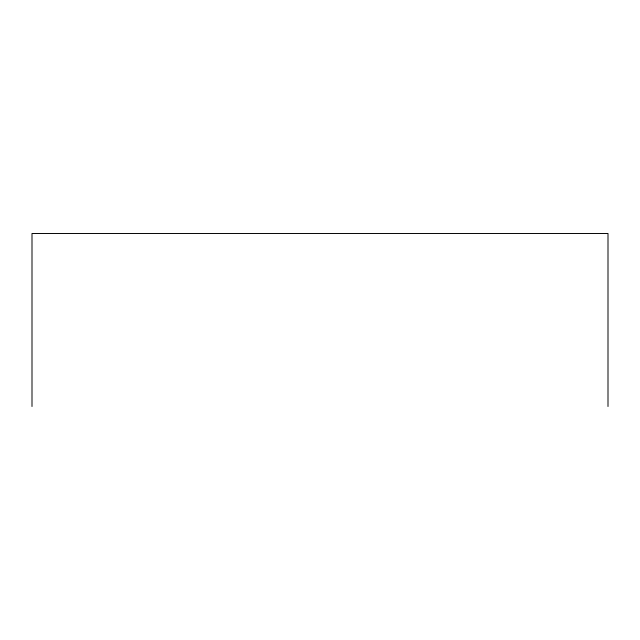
<?xml version="1.0" encoding="UTF-8"?>
<svg xmlns="http://www.w3.org/2000/svg" width="640" height="640" viewBox="0 0 640 640"><rect width="100%" height="100%" fill="white"/><g stroke="black" fill="none" stroke-linecap="round" stroke-linejoin="round"><path stroke-width="0.96" d="M608 406.504L608 233.496L32 233.496L32 406.504"/></g></svg>
